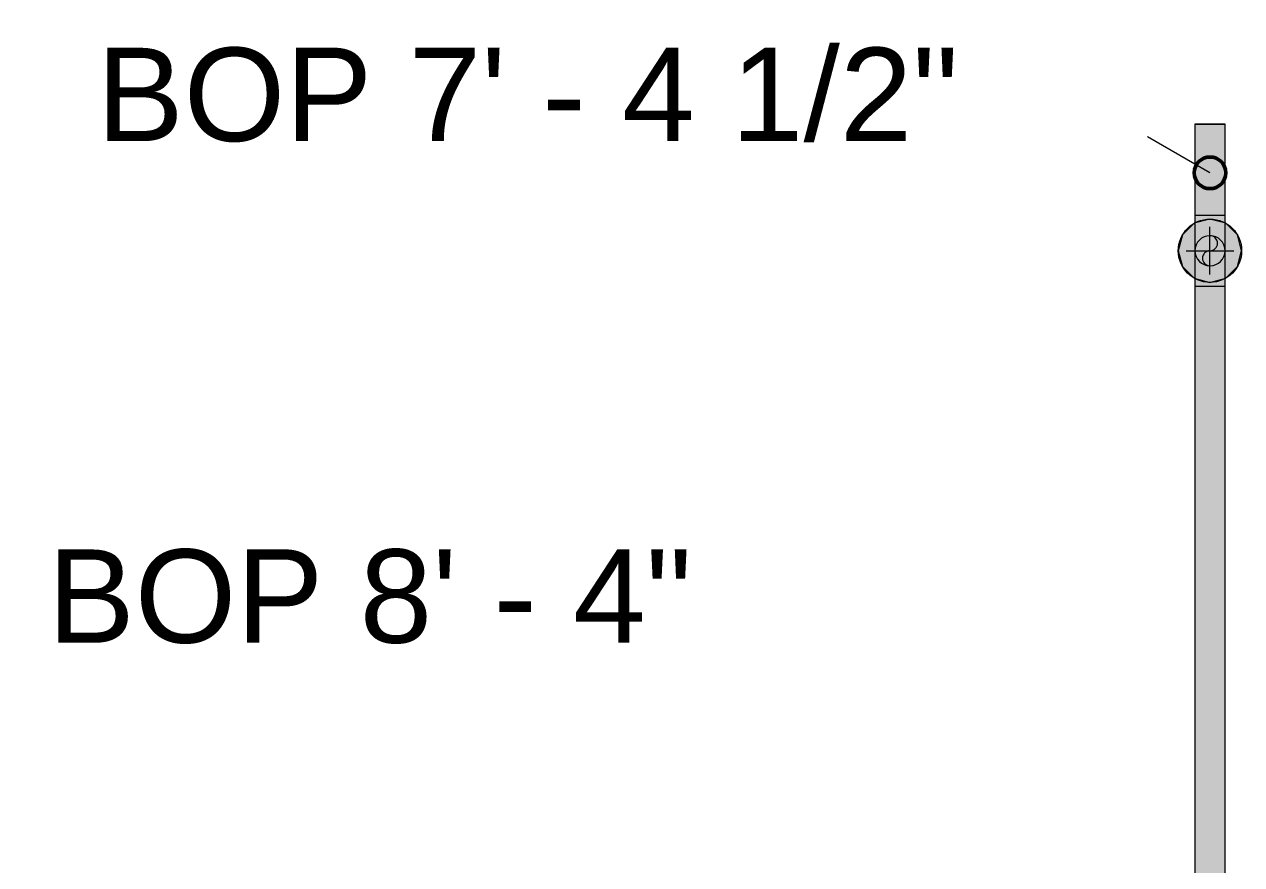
# Model space of a CAD drawing. Header units: inches. Extents: x -3385 to 41, y 7 to 1342.
# Drawn here: x -588.9 to -512, y 353 to 406 of the extents above; entities that cross this region are included whole.
import ezdxf

# ---------------------------------------------------------------- set-up
doc = ezdxf.new("R2010")
doc.units = ezdxf.units.IN
doc.header["$MEASUREMENT"] = 0
for name, color, linetype, lineweight in [('A-ANNO-NOTE', 131, 'Continuous', 9), ('G-ANNO-DIMS', 111, 'Continuous', 9), ('P-PIPE', 3, 'Continuous', 9), ('P-PIPE-CNTR', 3, 'Continuous', 9)]:
    doc.layers.add(name, color=color, linetype=linetype, lineweight=lineweight)
doc.styles.add('Arial', font='arial.ttf', dxfattribs={"height": 5.901198})

msp = doc.modelspace()

# ---------------------------------------------------------------- hatches: boundary and pattern name
at = {"layer": 'A-ANNO-NOTE'}
h = msp.add_hatch(color=256, dxfattribs=at)
edge = h.paths.add_edge_path(flags=0)
edge.add_arc((-514, 391.743), 2, 0, 360)
msp.add_hatch(color=256, dxfattribs=at).paths.add_polyline_path([(-514, 389.743), (-513, 390.011), (-512.268, 390.743), (-512, 391.743), (-512.268, 392.743), (-513, 393.475), (-514, 393.743), (-515, 393.475), (-515.732, 392.743), (-516, 391.743), (-515.732, 390.743), (-515, 390.011), (-514.62, 389.909)], flags=0)
at = {"layer": 'P-PIPE'}
h = msp.add_hatch(color=256, dxfattribs=at)
h.paths.add_polyline_path([(-514.673, 393.985), (-514.673, 393.985), (-514.673, 397.778)], flags=0)
h.paths.add_polyline_path([(-514, 393.983), (-514, 399.739), (-514.95, 399.743), (-514.95, 393.987), (-514.474, 393.984), (-514.246, 393.984)], flags=0)
for points in [[(-514, 393.983), (-513.05, 393.987), (-513.05, 399.743), (-513.525, 399.74), (-514, 399.739), (-514, 397.778)], [(-514, 390.793), (-513.754, 390.825), (-513.525, 390.92), (-513.328, 391.071), (-513.177, 391.268), (-513.082, 391.497), (-513.05, 391.743), (-513.082, 391.989), (-513.177, 392.218), (-513.328, 392.415), (-513.525, 392.565), (-513.754, 392.66), (-514, 392.693), (-514.246, 392.66), (-514.475, 392.565), (-514.672, 392.415), (-514.823, 392.218), (-514.918, 391.989), (-514.95, 391.743), (-514.918, 391.497), (-514.823, 391.268), (-514.672, 391.071), (-514.475, 390.92), (-514.246, 390.825)], [(-514, 249.983), (-513.05, 249.987), (-513.05, 389.499), (-513.525, 389.496), (-514, 389.495), (-514, 260.323)]]:
    msp.add_hatch(color=256, dxfattribs=at).paths.add_polyline_path(points, flags=0)
h = msp.add_hatch(color=256, dxfattribs=at)
h.paths.add_polyline_path([(-514.951, 391.743), (-514.918, 391.992), (-514.788, 392.276), (-514.62, 392.459), (-514.443, 392.58), (-514.243, 392.662), (-514, 392.694), (-514, 393.983), (-514.951, 393.987), (-514.951, 391.908)], flags=0)
h.paths.add_polyline_path([(-514, 389.495), (-514.002, 390.793), (-514.254, 390.827), (-514.477, 390.921), (-514.674, 391.073), (-514.841, 391.31), (-514.879, 391.381), (-514.933, 391.561), (-514.951, 391.743), (-514.951, 389.499), (-514.475, 389.496), (-514.246, 389.495)], flags=0)
h = msp.add_hatch(color=256, dxfattribs=at)
h.paths.add_polyline_path([(-513.049, 391.743), (-513.049, 393.987), (-513.525, 393.984), (-514, 393.983), (-513.99, 392.693), (-513.746, 392.66), (-513.524, 392.566), (-513.326, 392.413), (-513.16, 392.177), (-513.121, 392.105), (-513.067, 391.926), (-513.05, 391.749)], flags=0)
h.paths.add_polyline_path([(-514, 389.495), (-513.049, 389.499), (-513.05, 391.738), (-513.082, 391.496), (-513.213, 391.21), (-513.346, 391.053), (-513.539, 390.914), (-513.754, 390.825), (-514, 390.793), (-514, 390.683)], flags=0)
h = msp.add_hatch(color=256, dxfattribs=at)
h.paths.add_polyline_path([(-514, 390.793), (-513.754, 390.825), (-513.525, 390.92), (-513.328, 391.071), (-513.177, 391.269), (-513.082, 391.498), (-513.05, 391.747), (-513.082, 391.991), (-513.179, 392.221), (-513.33, 392.417), (-513.529, 392.568), (-513.757, 392.662), (-514.011, 392.693), (-514.25, 392.66), (-514.48, 392.563), (-514.675, 392.413), (-514.826, 392.214), (-514.919, 391.985), (-514.95, 391.735), (-514.917, 391.494), (-514.822, 391.265), (-514.671, 391.069), (-514.474, 390.919), (-514.245, 390.825), (-514.001, 390.793)], flags=0)
h.paths.add_polyline_path([(-514, 390.793), (-514.249, 390.826), (-514.475, 390.92), (-514.675, 391.075), (-514.823, 391.268), (-514.919, 391.505), (-514.95, 391.743), (-514.914, 391.998), (-514.823, 392.218), (-514.663, 392.421), (-514.475, 392.565), (-514.236, 392.662), (-514, 392.693), (-513.746, 392.657), (-513.525, 392.565), (-513.324, 392.41), (-513.177, 392.218), (-513.082, 391.989), (-513.05, 391.742), (-513.083, 391.495), (-513.177, 391.268), (-513.328, 391.071), (-513.525, 390.92), (-513.755, 390.825)], flags=0)
h = msp.add_hatch(color=256, dxfattribs=at)
h.paths.add_polyline_path([(-514.673, 249.985), (-514.673, 249.985), (-514.673, 260.323)], flags=0)
h.paths.add_polyline_path([(-514, 249.983), (-514, 389.495), (-514.95, 389.498), (-514.95, 249.987), (-514.474, 249.984), (-514.246, 249.984)], flags=0)

# ---------------------------------------------------------------- linework, layer by layer
at = {"layer": 'A-ANNO-NOTE'}
for p, q in [((-514, 393.743), (-515, 393.475)), ((-513, 393.475), (-514, 393.743)), ((-515, 393.475), (-515.732, 392.743)), ((-512.268, 392.743), (-513, 393.475)), ((-515.732, 392.743), (-516, 391.743)), ((-512, 391.743), (-512.268, 392.743)), ((-516, 391.743), (-515.732, 390.743)), ((-512.268, 390.743), (-512, 391.743)), ((-515.732, 390.743), (-515, 390.011)), ((-513, 390.011), (-512.268, 390.743)), ((-515, 390.011), (-514.62, 389.909)), ((-514.62, 389.909), (-514, 389.743)), ((-514, 389.743), (-513, 390.011))]:
    msp.add_line(p, q, dxfattribs=at)
msp.add_circle((-514, 391.743), 2, dxfattribs=at)
at = {"layer": 'G-ANNO-DIMS'}
for p, q in [((-522.835, 401.765), (-528.747, 401.765)), ((-514, 396.664), (-522.835, 401.765))]:
    msp.add_line(p, q, dxfattribs=at)
at = {"layer": 'G-ANNO-DIMS', "lineweight": 50}
msp.add_circle((-514, 396.664), 1, dxfattribs=at)
at = {"layer": 'P-PIPE'}
for p, q in [((-514.95, 399.743), (-514.95, 393.987)), ((-513.05, 393.987), (-513.05, 399.743)), ((-514.951, 393.987), (-514.951, 389.499)), ((-513.049, 389.499), (-513.049, 393.987)), ((-514.95, 389.499), (-514.95, 249.987)), ((-513.05, 249.987), (-513.05, 389.499))]:
    msp.add_line(p, q, dxfattribs=at)
for centre, radius, start, end in [((-514, 391.743), 0.95, 0, 180), ((-514, 392.218), 0.475, 270, 90), ((-514, 391.743), 0.95, 180, 0), ((-514, 391.268), 0.475, 90, 270)]:
    msp.add_arc(centre, radius, start, end, dxfattribs=at)
for centre, major_axis, start_param, end_param in [((-514, 399.743), (0.95, 0), 1.570796, 3.141593), ((-514, 399.743), (0.95, 0), 3.141593, 4.712389), ((-514, 399.743), (0.95, 0), 0, 1.570796), ((-514, 399.743), (0.95, 0), 4.712389, 6.283185), ((-514, 393.987), (0.951, 0), 3.141593, 3.403392), ((-514, 393.987), (0.951, 0), 3.405488, 3.665191), ((-514, 393.987), (0.95, 0), 3.665191, 3.926025), ((-514, 393.987), (0.951, 0), 3.666373, 3.926991), ((-514, 393.987), (0.95, 0), 3.926991, 4.188266), ((-514, 393.987), (0.951, 0), 3.927731, 4.18879), ((-514, 393.987), (0.95, 0), 4.18879, 4.450357), ((-514, 393.987), (0.951, 0), 4.18924, 4.45059), ((-514, 393.987), (0.95, 0), 4.45059, 4.712389), ((-514, 393.987), (0.951, 0), 4.450806, 4.712389), ((-514, 393.987), (0.951, 0), 4.712389, 6.283185), ((-514, 393.987), (0.95, 0), 4.712389, 4.974188), ((-514, 393.987), (0.95, 0), 4.974421, 5.235988), ((-514, 393.987), (0.95, 0), 5.236512, 5.497787), ((-514, 393.987), (0.95, 0), 5.498753, 5.759587), ((-514, 389.499), (0.951, 0), 3.141593, 4.712389), ((-514, 389.499), (0.95, 0), 3.665191, 3.926025), ((-514, 389.499), (0.95, 0), 3.926991, 4.188266), ((-514, 389.499), (0.95, 0), 4.18879, 4.450357), ((-514, 389.499), (0.95, 0), 4.45059, 4.712389), ((-514, 389.499), (0.951, 0), 4.712389, 6.283185), ((-514, 389.499), (0.95, 0), 4.712389, 4.974188), ((-514, 389.499), (0.95, 0), 4.974421, 5.235988), ((-514, 389.499), (0.95, 0), 5.236512, 5.497787), ((-514, 389.499), (0.95, 0), 5.498753, 5.759587)]:
    msp.add_ellipse(centre, major_axis=major_axis, ratio=0.004167, start_param=start_param, end_param=end_param, dxfattribs=at)
at = {"layer": 'P-PIPE-CNTR'}
for p, q in [((-514, 390.243), (-514, 393.243)), ((-515.5, 391.743), (-512.5, 391.743))]:
    msp.add_line(p, q, dxfattribs=at)

# ---------------------------------------------------------------- texts
at = {"layer": 'G-ANNO-DIMS', "insert": (-587.399, 372.879), "char_height": 5.9012, "width": 48.456, "attachment_point": 1, "line_spacing_factor": 0.938532, "style": 'Arial', "bg_fill": 3, "box_fill_scale": 1.25, "bg_fill_color": 0, "bg_fill_transparency": 0}
msp.add_mtext('BOP 8\' - 4"', dxfattribs=at)

# ---------------------------------------------------------------- next in the draw order: texts
at = {"layer": 'G-ANNO-DIMS', "insert": (-584.307, 404.569), "char_height": 5.9012, "width": 64.872, "attachment_point": 1, "line_spacing_factor": 0.938532, "style": 'Arial', "bg_fill": 3, "box_fill_scale": 1.25, "bg_fill_color": 0, "bg_fill_transparency": 0}
msp.add_mtext('BOP 7\' - 4 1/2"', dxfattribs=at)

doc.saveas('drawing.dxf')
